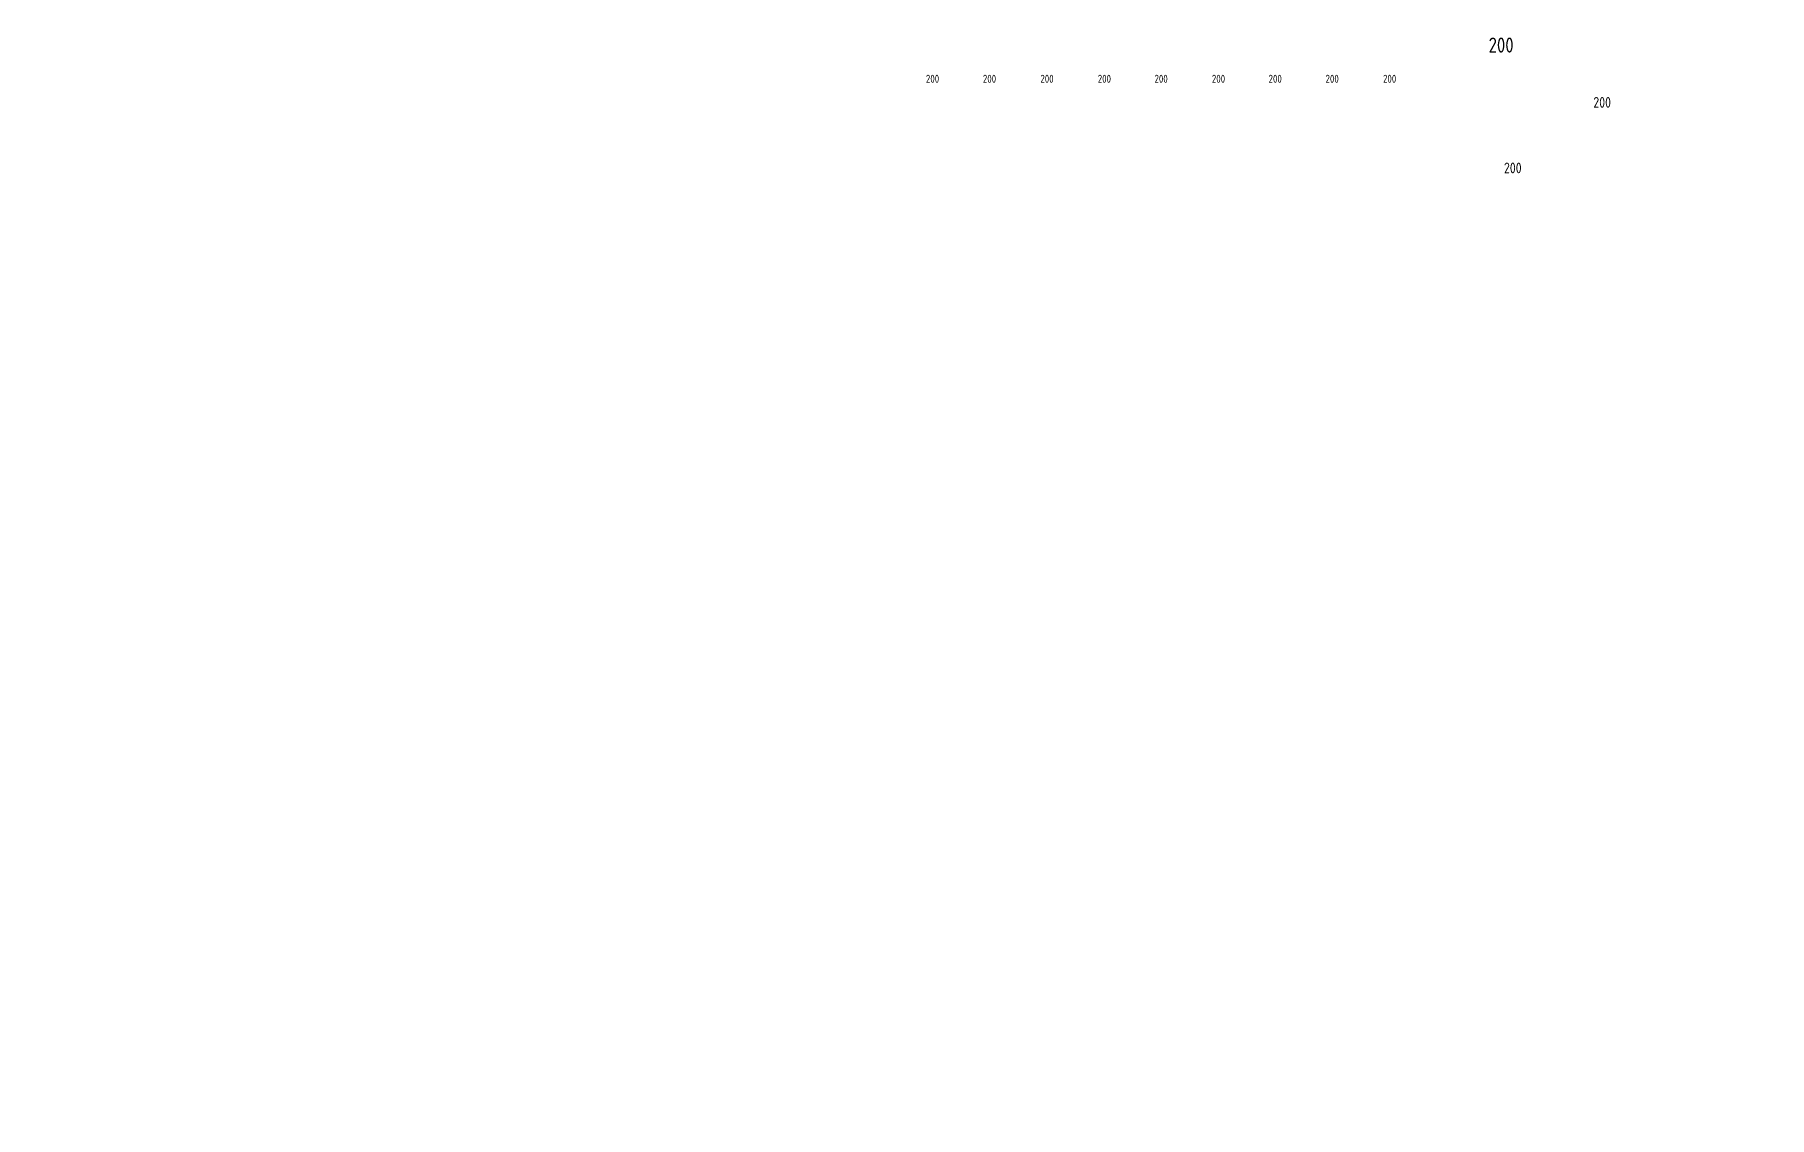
# Model space of a CAD drawing. Header units: millimetres. Extents: x 20530103 to 31271019, y 32092698 to 33532929.
# Drawn here: x 26043862 to 26104558, y 32992275 to 33030170 of the extents above; entities that cross this region are included whole.
import ezdxf
from ezdxf import colors
from ezdxf.entities.mleader import LeaderData, LeaderLine
from ezdxf.math import Vec2, Vec3

# ---------------------------------------------------------------- set-up
doc = ezdxf.new("R2010")
doc.units = ezdxf.units.MM
doc.styles.add('GOST 2.304', font='GOST.TTF')

# ---------------------------------------------------------------- blocks, each defined once
blk = doc.blocks.new('_None')

msp = doc.modelspace()

# ---------------------------------------------------------------- leaders
at = {"color": 7, "linetype": 'Continuous', "lineweight": 20}
ml = msp.add_multileader_mtext('Standard', dxfattribs=at)
ml.set_content('{\\C0;Опорная юбка ёмкости}', color=84, style='GOST 2.304')
ml.set_leader_properties(linetype='Continuous', lineweight=20)
ml.set_arrow_properties(name='NONE')
ml.build(insert=Vec2(0, 0))
ml.multileader.update_dxf_attribs({"text_left_attachment_type": 6, "text_right_attachment_type": 6, "dogleg_length": 3, "arrow_head_size": 30, "scale": 100})
ctx = ml.context
ctx.base_point, ctx.scale, ctx.char_height, ctx.arrow_head_size, ctx.landing_gap_size, ctx.plane_origin = Vec3(26217673.5249, 33014341.814), 100, 300, 30, 0, Vec3(26230680.9017, 33017519.0854)
ctx.left_attachment, ctx.right_attachment, ctx.text_align_type = 6, 6, 1
notes = []
notes.append((ctx, [(1, (1, 1, 0), (26217373.5249, 33014341.814), (1, 0), 300, [(0, [(26215760.3806, 33011562.0031)], 0, [])])]))
ctx.mtext.insert, ctx.mtext.width, ctx.mtext.alignment, ctx.mtext.flow_direction = Vec3(26218841.2749, 33014701.814), 2823.818146, 2, 5
ml = msp.add_multileader_mtext('Standard', dxfattribs=at)
ml.set_content('б\\Pхомут \\Pшаг 400', color=7, style='GOST 2.304')
ml.set_leader_properties(linetype='Continuous', lineweight=20)
ml.set_arrow_properties(name='NONE')
ml.build(insert=Vec2(0, 0))
ml.multileader.update_dxf_attribs({"text_left_attachment_type": 6, "text_right_attachment_type": 6, "dogleg_length": 3, "arrow_head_size": 30, "scale": 100})
ctx = ml.context
ctx.base_point, ctx.scale, ctx.char_height, ctx.arrow_head_size, ctx.landing_gap_size, ctx.plane_origin = Vec3(26218114.2093, 33003440.5078), 100, 300, 30, 0, Vec3(26223095.975, 33003018.8326)
ctx.left_attachment, ctx.right_attachment, ctx.text_align_type = 6, 6, 1
notes.append((ctx, [(0, (1, 1, 0), (26217976.2093, 33003440.5078), (1, 0), 138, [(0, [(26217886.1235, 33003440.5078)], 0, [])])]))
ctx.mtext.insert, ctx.mtext.width, ctx.mtext.alignment, ctx.mtext.flow_direction = Vec3(26218708.9372, 33003800.5078), 2835.083475, 2, 5
ml = msp.add_multileader_mtext('Standard', dxfattribs=at)
ml.set_content('в\\P(П-образ. хомут) шаг200 по периметру плиты', color=7, style='GOST 2.304')
ml.set_leader_properties(linetype='Continuous', lineweight=20)
ml.set_arrow_properties(name='NONE')
ml.build(insert=Vec2(0, 0))
ml.multileader.update_dxf_attribs({"text_left_attachment_type": 6, "text_right_attachment_type": 6, "dogleg_length": 3, "arrow_head_size": 30, "scale": 100})
ctx = ml.context
ctx.base_point, ctx.scale, ctx.char_height, ctx.arrow_head_size, ctx.landing_gap_size, ctx.plane_origin = Vec3(26206159.2506, 32992785.5078), 100, 300, 30, 0, Vec3(26206364.3111, 32992678.8326)
ctx.left_attachment, ctx.right_attachment, ctx.text_align_type = 6, 6, 1
notes.append((ctx, [(0, (1, 1, 0), (26206052.2506, 32992785.5078), (1, 0), 107, [(0, [(26205578.5341, 32996821.5078)], 0, [])])]))
ctx.mtext.insert, ctx.mtext.width, ctx.mtext.alignment, ctx.mtext.flow_direction = Vec3(26207664.5006, 32993169.8276), 3276.040401, 2, 5
ml = msp.add_multileader_mtext('Standard', dxfattribs=at)
ml.set_content('а\\P"лягушка"\\Pшаг не более 800х800', color=7, style='GOST 2.304')
ml.set_leader_properties(linetype='Continuous', lineweight=20)
ml.set_arrow_properties(name='NONE')
ml.build(insert=Vec2(0, 0))
ml.multileader.update_dxf_attribs({"text_left_attachment_type": 6, "text_right_attachment_type": 6, "dogleg_length": 3, "arrow_head_size": 30, "scale": 100})
ctx = ml.context
ctx.base_point, ctx.scale, ctx.char_height, ctx.arrow_head_size, ctx.landing_gap_size, ctx.plane_origin = Vec3(26220330.2093, 32995190.5078), 100, 300, 30, 0, Vec3(26225311.975, 32994768.8326)
ctx.left_attachment, ctx.right_attachment, ctx.text_align_type = 6, 6, 1
notes.append((ctx, [(0, (1, 1, 0), (26220192.2093, 32995190.5078), (1, 0), 138, [(0, [(26220102.1235, 32995190.5078)], 0, [])])]))
ctx.mtext.insert, ctx.mtext.width, ctx.mtext.alignment, ctx.mtext.flow_direction = Vec3(26221441.4032, 32995550.5078), 2835.083475, 2, 5
for ctx, leaders in notes:
    for number, flags, end, landing, length, lines in leaders:
        leader = LeaderData()
        leader.index, (leader.has_last_leader_line, leader.has_dogleg_vector, leader.attachment_direction) = number, flags
        leader.last_leader_point, leader.dogleg_vector, leader.dogleg_length = Vec3(end), Vec3(landing), length
        for number, points, colour, breaks in lines:
            line = LeaderLine()
            line.index, line.vertices, line.color, line.breaks = number, Vec3.list(points), colors.encode_raw_color(colour), breaks
            leader.lines.append(line)
        ctx.leaders.append(leader)

# ---------------------------------------------------------------- wipeouts: each hides what was drawn before it
for points in [[(26094713.4513, 33030170.2958), (26094713.4513, 33029408.6799), (26095377.8258, 33029477.0306), (26095729.5499, 33029467.267), (26095763.7425, 33030141.005)], [(26075036.6327, 33028816.4984), (26075036.6327, 33028435.6904), (26075368.8199, 33028469.8658), (26075544.682, 33028464.984), (26075561.7782, 33028801.853)], [(26077029.7623, 33028816.4984), (26077029.7623, 33028435.6904), (26077361.9496, 33028469.8658), (26077537.8116, 33028464.984), (26077554.9079, 33028801.853)], [(26079041.3759, 33028816.4984), (26079041.3759, 33028435.6904), (26079373.5632, 33028469.8658), (26079549.4252, 33028464.984), (26079566.5215, 33028801.853)], [(26081049.5143, 33028816.4984), (26081049.5143, 33028435.6904), (26081381.7015, 33028469.8658), (26081557.5636, 33028464.984), (26081574.6599, 33028801.853)], [(26083034.3301, 33028816.4984), (26083034.3301, 33028435.6904), (26083366.5174, 33028469.8658), (26083542.3795, 33028464.984), (26083559.4757, 33028801.853)], [(26085042.5841, 33028816.4984), (26085042.5841, 33028435.6904), (26085374.7714, 33028469.8658), (26085550.6335, 33028464.984), (26085567.7297, 33028801.853)], [(26087026.3897, 33028816.4984), (26087026.3897, 33028435.6904), (26087358.5769, 33028469.8658), (26087534.439, 33028464.984), (26087551.5353, 33028801.853)], [(26089019.3733, 33028816.4984), (26089019.3733, 33028435.6904), (26089351.5605, 33028469.8658), (26089527.4226, 33028464.984), (26089544.5189, 33028801.853)], [(26091030.5061, 33028816.4984), (26091030.5061, 33028435.6904), (26091362.6933, 33028469.8658), (26091538.5554, 33028464.984), (26091555.6516, 33028801.853)], [(26098386.4049, 33028053.9953), (26098386.4049, 33027546.2514), (26098829.3213, 33027591.8186), (26099063.804, 33027585.3095), (26099086.599, 33028034.4681)], [(26095258.7139, 33025758.2975), (26095258.7139, 33025250.5536), (26095701.6303, 33025296.1208), (26095936.113, 33025289.6117), (26095958.9081, 33025738.7703)], [(26072731.3291, 33018399.3964), (26073201.2663, 33018388.6399), (26073125.9308, 33017960.2138), (26072767.2014, 33017962.0065), (26072693.6613, 33018108.9983)], [(26077855.5884, 33018399.3964), (26078325.5257, 33018388.6399), (26078250.1902, 33017960.2138), (26077891.4608, 33017962.0065), (26077817.9207, 33018108.9983)], [(26092315.9167, 33018385.7936), (26092785.854, 33018375.0371), (26092710.5184, 33017946.6109), (26092351.7891, 33017948.4037), (26092278.249, 33018095.3955)], [(26097336.2961, 33018385.7936), (26097806.2333, 33018375.0371), (26097730.8978, 33017946.6109), (26097372.1684, 33017948.4037), (26097298.6283, 33018095.3955)]]:
    msp.add_wipeout(points)

# ---------------------------------------------------------------- next in the draw order: texts
at = {"attachment_point": 1, "style": 'GOST 2.304'}
for width, insert, char_height in [(530, (26094735.3496, 33030070.6574), 530), (179.818115, (26075047.5818, 33028766.6792), 280), (179.818115, (26077040.7115, 33028766.6792), 280), (179.818115, (26079052.3251, 33028766.6792), 280), (179.818115, (26081060.4634, 33028766.6792), 280), (179.818115, (26083045.2793, 33028766.6792), 280), (179.818115, (26085053.5333, 33028766.6792), 280), (179.818115, (26087037.3388, 33028766.6792), 280), (179.818115, (26089030.3224, 33028766.6792), 280), (179.818115, (26091041.4552, 33028766.6792), 280), (179.818115, (26098401.0038, 33027987.5698), 373.33333), (179.818115, (26095273.3128, 33025691.8719), 373.33333)]:
    msp.add_mtext_dynamic_manual_height_columns('200', width=width, gutter_width=12.5, heights=[0], dxfattribs=dict(at, insert=insert, char_height=char_height))

doc.saveas('drawing.dxf')
